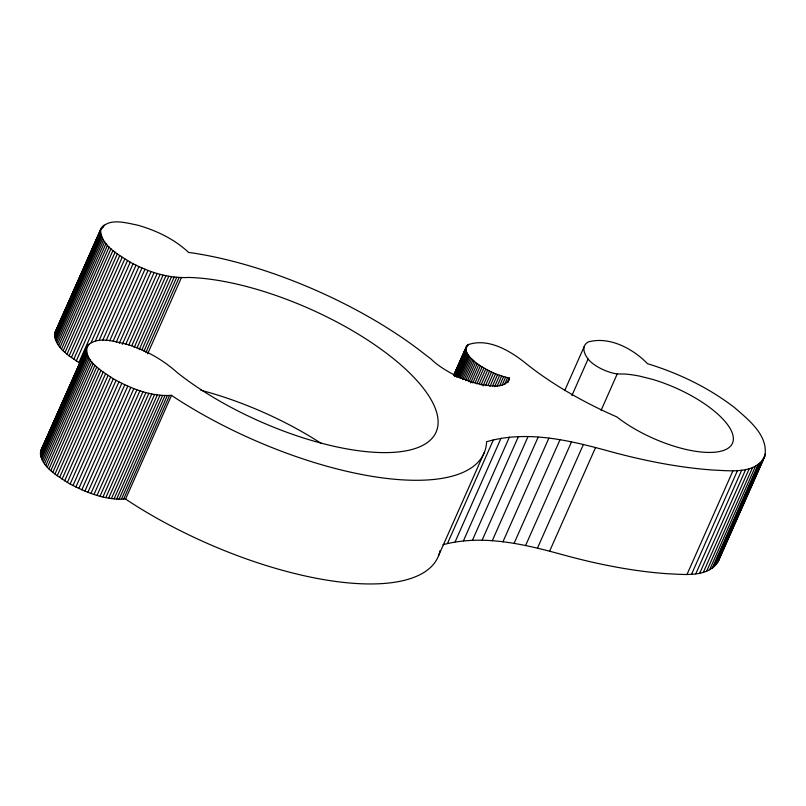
<?xml version="1.0" encoding="UTF-8"?>
<svg xmlns="http://www.w3.org/2000/svg" width="806" height="806" viewBox="0 0 806 806"><rect width="100%" height="100%" fill="white"/><g stroke="black" fill="none" stroke-linecap="round" stroke-linejoin="round"><path stroke-width="1.21" d="M442.937 544.725C482.32 534.177 523.749 544.06 562.074 554.558A316.96 117.706 23.9 0 0 668.426 573.791C685.181 574.436 709.502 577.872 718.821 560.099L764.753 456.438C768.884 435.552 748.552 419.855 734.639 407.685C708.736 387.686 678.763 373.249 647.53 363.697C632.972 348.645 609.326 336.031 588.199 341.966A51.947 19.294 23.9 0 0 588.078 359.033L571.928 395.484M440.026 550.659A218.094 80.993 23.9 0 1 127.237 500.183L125.615 498.974C105.042 500.466 85.033 492.224 67.351 482.451C56.581 475.016 39.293 465.999 40.794 450.745L87.26 345.976C97.345 335.628 114.291 341.482 126.522 344.212C145.362 349.764 162.802 359.617 177.411 372.735A165.734 61.548 23.9 0 0 389.973 452.519A165.734 61.548 23.9 0 0 400.522 364.604A165.734 61.548 23.9 0 0 188.846 277.455C168.283 278.604 148.123 271.914 130.25 262.182C118.472 254.575 101.264 245.901 100.569 230.073C107.218 216.955 126.351 223 137.725 225.166C156.354 230.496 174.499 239.14 188.695 252.52L190.448 252.651A218.094 80.993 23.9 0 1 425.538 354.831L430.988 358.972A46.466 17.258 23.9 0 0 438.222 365.128C451.773 374.911 467.47 381.812 483.882 384.976C492.224 386.114 506.138 388.442 509.543 378.125C497.312 375.374 485.575 370.085 475.631 362.428C471.026 358.559 462.362 351.255 467.621 344.877C488.396 337.21 511.296 351.426 527.084 364.383A174.65 64.863 23.9 0 0 616.792 416.883A74.313 27.595 23.9 0 0 676.617 446.977L680.848 448.166A74.313 27.595 23.9 0 0 728.231 448.146L729.742 446.957A74.313 27.595 23.9 0 0 682.41 391.051L678.199 389.056A74.313 27.595 23.9 0 0 652.397 379.334L639.914 376.19A74.313 27.595 23.9 0 0 624.69 374.044L617.235 373.934A22.649 8.413 23.9 0 1 588.078 359.033M80.64 363.728C70.152 356.393 53.408 347.446 54.979 332.556L100.911 228.894M764.753 456.438C755.444 474.21 731.113 470.775 714.358 470.13A316.96 117.706 23.9 0 1 608.006 450.897C568.976 440.237 526.55 430.041 486.592 441.748A218.094 80.993 23.9 0 1 378.649 477.364A218.094 80.993 23.9 0 1 173.179 396.522L171.557 395.313C150.984 396.804 130.965 388.563 113.293 378.79C102.624 371.334 83.582 361.511 87.26 345.976M718.821 560.099L719.486 557.611M54.637 333.734L101.445 227.786M102.171 226.778L54.979 332.556M54.486 334.994L100.418 231.332M69.245 302.169L70.767 298.754M102.06 228.128L103.067 225.851M54.526 336.324L100.458 232.662M103.148 227.302L104.155 225.025M54.758 337.724L100.69 234.062M55.181 339.195L101.113 235.533M55.785 340.706L101.727 237.045M56.581 342.278L102.523 238.616M57.569 343.89L103.5 240.228M58.727 345.542L104.659 241.881M60.057 347.225L105.999 243.563M61.558 348.927L107.5 245.266M63.231 350.65L109.163 246.989M65.054 352.393L110.986 248.722M67.029 354.126L112.961 250.465M69.145 355.859L115.077 252.197M71.391 357.592L117.323 253.93M73.769 359.295L119.701 255.633M76.258 360.987L122.19 257.326M78.847 362.64L124.789 258.978M40.451 451.924L86.383 348.263M87.985 344.968L40.794 450.745M40.3 453.184L86.232 349.522M52.541 426.062L53.549 423.785M69.195 388.472L70.716 385.056M87.874 346.318L88.882 344.041M40.34 454.524L86.272 350.862M40.572 455.924L86.504 352.262M91.128 342.621L127.479 260.6M40.995 457.385L86.927 353.723M41.6 458.906L87.542 355.245M42.406 460.468L88.338 356.806M95.42 340.777L130.25 262.182M43.383 462.08L89.315 358.418M44.542 463.732L90.474 360.07M99.279 340.031L133.101 263.703M45.871 465.415L91.813 361.753M102.694 340.364L136.013 265.184M47.373 467.117L93.315 363.456M49.045 468.85L94.977 365.189M106.16 340.636L138.975 266.595M50.869 470.583L96.801 366.921M109.666 340.847L141.977 267.945M52.843 472.316L98.775 368.654M113.203 340.978L144.999 269.214M54.959 474.059L100.891 370.397M116.245 342.177L148.042 270.413M57.206 475.782L103.138 372.12M59.584 477.495L105.515 373.833M119.288 343.296L151.095 271.531M62.072 479.177L108.004 375.515M122.331 344.323L154.127 272.559M64.661 480.839L110.603 377.168M125.857 344.122L157.15 273.496M67.351 482.451L113.293 378.79M128.839 344.968L160.132 274.342M70.132 484.033L116.064 380.372M131.781 345.724L163.074 275.098M72.973 485.565L118.915 381.903M134.159 347.507L165.965 275.743M136.98 348.061L168.786 276.287M75.885 487.036L121.827 383.374M139.216 349.643L171.527 276.73M78.847 488.446L124.789 384.784M141.866 349.975L174.177 277.073M81.849 489.796L127.791 386.134M143.911 351.345L176.726 277.294M145.856 352.605L179.164 277.415M84.882 491.066L130.814 387.404M147.669 353.753L181.491 277.425M87.925 492.265L133.856 388.603M90.967 493.383L136.909 389.721M94.01 494.41L139.942 390.749M97.032 495.358L142.964 391.686M100.015 496.204L145.946 392.542M102.956 496.949L148.888 393.288M105.838 497.594L151.78 393.933M108.659 498.148L154.601 394.487M111.399 498.592L157.341 394.93M114.049 498.924L159.991 395.262M116.608 499.156L162.54 395.494M119.046 499.267L164.978 395.605M121.374 499.277L167.305 395.615M123.56 499.186L169.502 395.524M125.615 498.974L171.557 395.313M453.566 375.374L466.543 346.167M453.899 375.102L467.027 345.492M454.252 374.73L465.858 348.524M454.503 374.488L465.606 349.431M466.614 347.154L467.621 344.877M454.282 375.616L465.888 349.411M467.339 346.6L468.346 344.323M454.433 376.543L466.039 350.348M455.219 376.382L466.321 351.325M456.125 376.251L466.734 352.333M456.659 377.299L467.258 353.381M457.818 377.238L467.913 354.449M459.098 377.198L468.689 355.557M459.984 378.316L469.576 356.675M461.495 378.316L470.573 357.814M462.604 379.465L471.691 358.962M464.316 379.485L472.9 360.111M465.636 380.644L474.22 361.269M467.551 380.654L475.631 362.428M469.052 381.802L477.122 363.577M470.633 382.951L478.704 364.725M472.79 382.931L480.366 365.843M475.026 382.9L482.099 366.952M476.82 383.978L483.892 368.03M479.177 383.888L485.736 369.077M481.071 384.905L487.63 370.095M483.016 385.893L489.574 371.082M485.494 385.691L491.549 372.019M487.993 385.449L493.544 372.916M490.018 386.296L495.569 373.762M492.547 385.953L497.594 374.568M494.572 386.699L499.629 375.314M497.111 386.245L501.654 375.999M499.619 385.731L503.659 376.624M502.118 385.157L505.654 377.188M504.586 384.522L507.609 377.682M507.518 382.679L509.543 378.125M507.861 382.225L508.878 379.948M438.595 555.586L484.537 451.924M447.521 543.365L493.453 439.703M455.128 541.823L501.07 438.162M463.45 540.796L509.392 437.134M472.437 540.282L518.379 436.62M482.048 540.292L527.98 436.63M492.224 540.816L538.156 437.154M564.704 390.598L584.39 346.167M502.914 541.864L548.846 438.202M514.057 543.415L559.999 439.754M525.613 545.471L571.545 441.809M537.501 548.03L583.443 444.368M601.085 410.385L617.235 373.934M549.682 551.062L595.614 447.401M686.974 574.527L732.916 470.865M691.528 574.295L737.46 470.633M695.79 573.832L741.722 470.17M699.739 573.157L745.681 469.495M703.376 572.25L749.308 468.588M706.681 571.122L752.613 467.46M709.633 569.792L755.565 466.13M712.222 568.24L758.154 464.578M713.088 567.555L759.03 463.893M714.448 566.497L760.38 462.835M716.292 564.543L765.428 453.949M717.753 562.417L763.685 458.755M200.805 390.225A165.734 61.548 23.9 0 1 321.221 443.401"/></g></svg>
